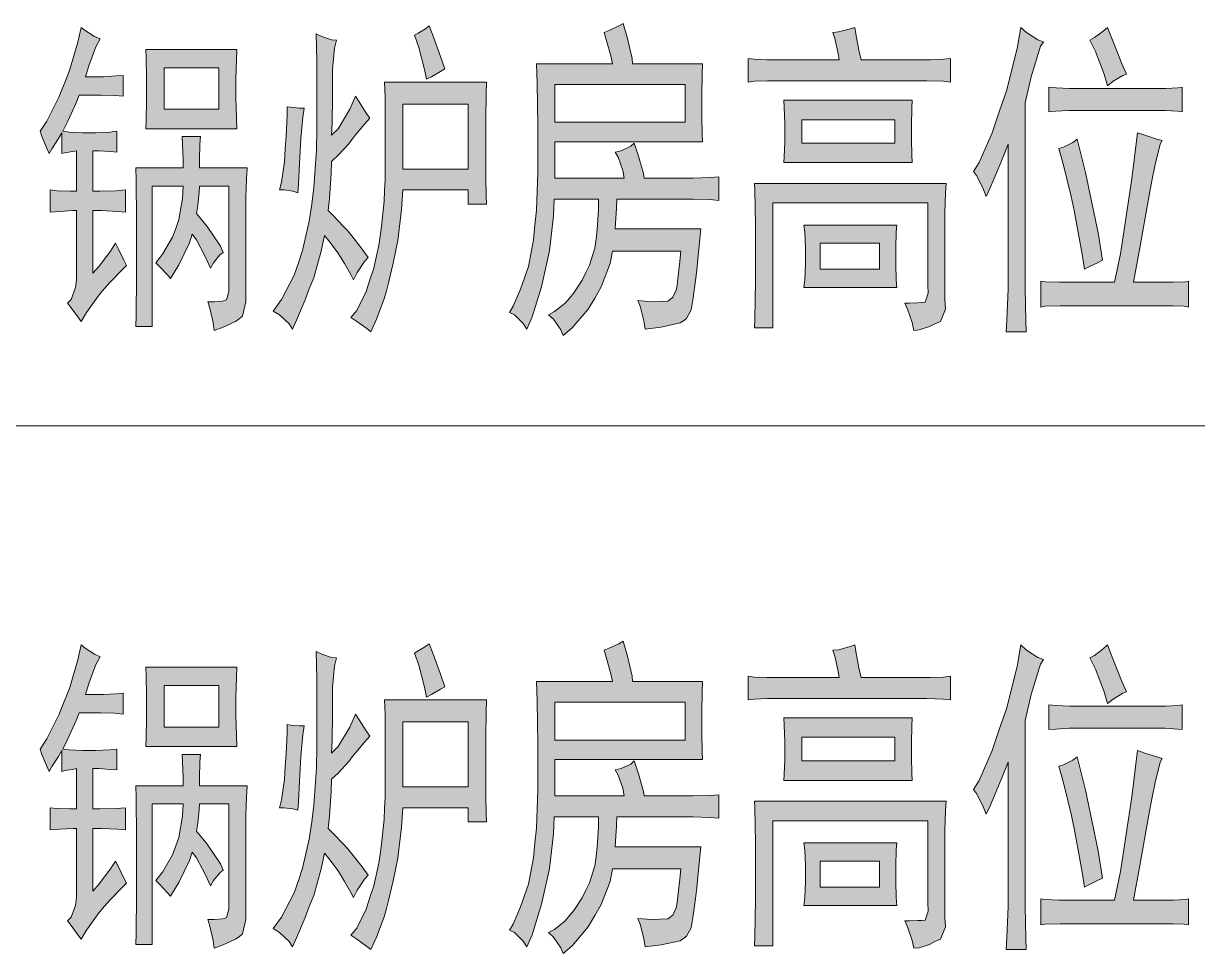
# Model space of a CAD drawing. Header units: millimetres. Extents: x 0 to 207, y 0 to 293.
# Drawn here: x 74.8 to 89.77, y 205.36 to 217.23 of the extents above; entities that cross this region are included whole.
import ezdxf

# ---------------------------------------------------------------- set-up
doc = ezdxf.new("R2010")
doc.units = ezdxf.units.MM

msp = doc.modelspace()

# ---------------------------------------------------------------- hatches: boundary and pattern name
h = msp.add_hatch(color=0)
h.dxf.hatch_style = 2
h.paths.add_polyline_path([(76.065944, 216.298639), (75.960111, 216.305694), (75.780194, 216.31275), (75.702583, 216.31275), (75.505028, 216.31275), (75.466222, 216.213972), (75.360389, 215.981139), (75.296889, 215.850611), (75.378028, 215.840028), (75.547361, 215.832972), (75.635556, 215.832972), (75.720222, 215.832972), (75.896611, 215.840028), (75.984806, 215.850611), (75.984806, 215.5825), (75.907194, 215.593083), (75.7555, 215.600139), (75.681417, 215.600139), (75.681417, 215.085083), (75.769611, 215.085083), (75.97775, 215.092139), (76.097694, 215.102722), (76.097694, 214.8205), (75.995389, 214.827556), (75.78725, 214.838139), (75.681417, 214.838139), (75.681417, 214.040861), (75.762556, 214.129056), (75.907194, 214.323083), (75.970694, 214.421861), (76.005972, 214.347778), (76.076528, 214.206667), (76.111806, 214.139639), (76.048306, 214.079667), (75.903667, 213.9315), (75.826056, 213.839778), (75.748444, 213.748056), (75.600278, 213.539917), (75.529722, 213.4235), (75.487389, 213.483472), (75.402722, 213.599889), (75.356861, 213.656333), (75.402722, 213.705722), (75.459167, 213.857417), (75.473278, 213.956194), (75.473278, 214.838139), (75.430944, 214.838139), (75.261611, 214.827556), (75.134611, 214.8205), (75.134611, 215.102722), (75.226333, 215.092139), (75.395667, 215.085083), (75.473278, 215.085083), (75.473278, 215.600139), (75.420361, 215.593083), (75.325111, 215.575444), (75.286306, 215.568389), (75.286306, 215.832972), (75.240444, 215.758889), (75.159306, 215.624833), (75.124028, 215.568389), (75.08875, 215.642472), (75.028778, 215.783583), (75.007611, 215.850611), (75.092278, 215.981139), (75.2475, 216.284528), (75.314528, 216.453861), (75.381556, 216.626722), (75.487389, 216.986556), (75.529722, 217.177056), (75.582639, 217.134722), (75.702583, 217.060639), (75.773139, 217.028889), (75.720222, 216.930111), (75.6285, 216.686694), (75.586167, 216.545583), (75.737861, 216.545583), (75.815472, 216.545583), (75.97775, 216.556167), (76.065944, 216.563222)])
h = msp.add_hatch(color=0)
h.dxf.hatch_style = 2
h.paths.add_polyline_path([(78.785861, 217.01125), (78.761167, 216.912472), (78.736472, 216.637306), (78.736472, 216.464444), (78.736472, 216.288056), (78.732944, 215.956444), (78.725889, 215.801222), (78.807028, 215.882361), (78.958722, 216.132833), (79.029278, 216.298639), (79.075139, 216.224556), (79.166861, 216.083444), (79.212722, 216.016417), (79.145694, 215.942333), (79.032806, 215.808278), (78.986944, 215.748306), (78.944611, 215.691861), (78.814083, 215.55075), (78.725889, 215.466083), (78.718833, 215.310861), (78.697667, 214.993361), (78.680028, 214.838139), (78.750583, 214.771111), (78.874056, 214.640583), (78.9305, 214.580611), (78.983417, 214.517111), (79.113944, 214.347778), (79.191556, 214.238417), (79.145694, 214.189028), (79.050444, 214.047917), (79.004583, 213.956194), (78.969306, 214.023222), (78.888167, 214.164333), (78.842306, 214.238417), (78.796444, 214.3125), (78.690611, 214.453611), (78.634167, 214.520639), (78.591833, 214.323083), (78.496583, 213.980889), (78.440139, 213.839778), (78.387222, 213.698667), (78.277861, 213.441139), (78.224944, 213.324722), (78.186139, 213.39175), (78.062667, 213.508167), (77.981528, 213.557556), (78.087361, 213.705722), (78.246111, 214.016167), (78.302556, 214.171389), (78.355472, 214.330139), (78.440139, 214.704083), (78.471889, 214.919278), (78.500111, 215.134472), (78.531861, 215.61425), (78.535389, 215.875306), (78.538917, 216.136361), (78.535389, 216.746667), (78.528333, 217.095917), (78.598889, 217.060639), (78.725889, 217.018306)])
h = msp.add_hatch(color=0)
h.dxf.hatch_style = 2
h.paths.add_polyline_path([(79.971194, 217.194694), (80.017056, 217.078278), (80.115833, 216.803111), (80.16875, 216.647889), (80.115833, 216.612611), (79.999417, 216.545583), (79.935917, 216.513833), (79.911222, 216.637306), (79.837139, 216.919528), (79.784222, 217.078278), (79.830083, 217.102972), (79.921806, 217.159417)])
h = msp.add_hatch(color=0)
h.paths.add_polyline_path([(82.341861, 215.5825), (82.415944, 215.600139), (82.539417, 215.660111), (82.585278, 215.698917), (82.638194, 215.533111), (82.701694, 215.310861), (82.712278, 215.250889), (83.234389, 215.250889), (83.333167, 215.250889), (83.548361, 215.261472), (83.664778, 215.268528), (83.664778, 214.968667), (83.548361, 214.97925), (83.333167, 214.986306), (83.234389, 214.986306), (82.363028, 214.986306), (82.3595, 214.869889), (82.345389, 214.679389), (82.341861, 214.605306), (83.431944, 214.605306), (83.421361, 214.478306), (83.396667, 214.21725), (83.382556, 214.079667), (83.364917, 213.945611), (83.336694, 213.726889), (83.322583, 213.649278), (83.308472, 213.571667), (83.252028, 213.462306), (83.213222, 213.434083), (83.170889, 213.405861), (82.927472, 213.349417), (82.722861, 213.324722), (82.70875, 213.434083), (82.659361, 213.617528), (82.631139, 213.691611), (82.807528, 213.673972), (83.012139, 213.681028), (83.043889, 213.705722), (83.075639, 213.733944), (83.117972, 213.822139), (83.132083, 213.889167), (83.142667, 213.973833), (83.167361, 214.189028), (83.177944, 214.323083), (82.306583, 214.323083), (82.278361, 214.164333), (82.161944, 213.864472), (82.080806, 213.723361), (81.996139, 213.58225), (81.795056, 213.342361), (81.678639, 213.243583), (81.650417, 213.317667), (81.555167, 213.451722), (81.491667, 213.508167), (81.569278, 213.5505), (81.703333, 213.656333), (81.759778, 213.723361), (81.816222, 213.790389), (81.922056, 213.952667), (81.967917, 214.047917), (82.013778, 214.143167), (82.080806, 214.358361), (82.098444, 214.478306), (82.112556, 214.59825), (82.130194, 214.85225), (82.130194, 214.986306), (81.562222, 214.986306), (81.555167, 214.771111), (81.50225, 214.326611), (81.452861, 214.097306), (81.403472, 213.868), (81.283528, 213.483472), (81.212972, 213.324722), (81.167111, 213.398806), (81.05775, 213.508167), (80.99425, 213.539917), (81.040111, 213.617528), (81.135361, 213.83625), (81.18475, 213.980889), (81.234139, 214.125528), (81.301167, 214.464194), (81.318806, 214.654694), (81.336444, 214.845194), (81.354083, 215.324972), (81.354083, 215.617778), (81.354083, 215.914111), (81.347028, 216.464444), (81.339972, 216.711389), (82.306583, 216.711389), (82.288944, 216.796056), (82.236028, 216.993611), (82.20075, 217.110028), (82.26425, 217.134722), (82.387722, 217.194694), (82.444167, 217.226444), (82.497083, 217.035944), (82.557056, 216.778417), (82.560583, 216.711389), (83.456639, 216.711389), (83.449583, 216.580861), (83.446056, 216.31275), (83.446056, 216.182222), (83.446056, 216.048167), (83.449583, 215.815333), (83.456639, 215.716556), (81.572806, 215.716556), (81.572806, 215.250889), (82.458278, 215.250889), (82.440639, 215.349667), (82.380667, 215.519)])
h.paths.add_polyline_path([(83.234389, 215.967028), (83.234389, 216.446806), (81.572806, 216.446806), (81.572806, 215.967028)])
h = msp.add_hatch(color=0)
h.dxf.hatch_style = 2
h.paths.add_polyline_path([(84.038722, 216.778417), (84.112806, 216.771361), (84.275083, 216.764306), (84.363278, 216.764306), (85.199361, 216.764306), (85.181722, 216.863083), (85.142917, 217.035944), (85.118222, 217.110028), (85.188778, 217.120611), (85.326361, 217.152361), (85.396917, 217.177056), (85.411028, 217.095917), (85.449833, 216.887778), (85.478056, 216.764306), (86.282389, 216.764306), (86.363528, 216.764306), (86.529333, 216.771361), (86.617528, 216.778417), (86.617528, 216.478556), (86.529333, 216.489139), (86.317667, 216.496194), (86.187139, 216.496194), (84.373861, 216.496194), (84.282139, 216.496194), (84.112806, 216.489139), (84.038722, 216.478556)])
h = msp.add_hatch(color=0)
h.dxf.hatch_style = 2
h.paths.add_polyline_path([(87.802861, 216.993611), (87.764056, 216.937167), (87.647639, 216.545583), (87.570028, 216.213972), (87.570028, 214.104361), (87.570028, 213.839778), (87.577083, 213.434083), (87.584139, 213.292972), (87.326611, 213.292972), (87.337194, 213.441139), (87.351306, 213.839778), (87.351306, 214.09025), (87.351306, 215.684806), (87.263111, 215.459028), (87.122, 215.127417), (87.072611, 215.018056), (87.030278, 215.127417), (86.949139, 215.286167), (86.910333, 215.335556), (86.984417, 215.451972), (87.150222, 215.832972), (87.238417, 216.097556), (87.330139, 216.365667), (87.467722, 216.905417), (87.513583, 217.177056), (87.587667, 217.110028), (87.732306, 217.018306)])
h = msp.add_hatch(color=0)
h.dxf.hatch_style = 2
h.paths.add_polyline_path([(88.617778, 217.177056), (88.688333, 217.004194), (88.808278, 216.704333), (88.861194, 216.580861), (88.815333, 216.563222), (88.691861, 216.489139), (88.617778, 216.429167), (88.575444, 216.580861), (88.466083, 216.870139), (88.395528, 217.01125), (88.4555, 217.046528), (88.564861, 217.127667)])
h = msp.add_hatch(color=0)
h.paths.add_polyline_path([(76.355222, 215.882361), (76.362278, 215.991722), (76.365806, 216.238667), (76.365806, 216.379778), (76.365806, 216.531472), (76.362278, 216.789), (76.355222, 216.894833), (77.515861, 216.894833), (77.512333, 216.764306), (77.505278, 216.513833), (77.505278, 216.397417), (77.505278, 216.281), (77.512333, 216.023472), (77.515861, 215.882361)])
h.paths.add_polyline_path([(77.286556, 216.132833), (77.286556, 216.662), (76.588056, 216.662), (76.588056, 216.132833)])
h = msp.add_hatch(color=0)
h.paths.add_polyline_path([(80.701444, 216.478556), (80.697917, 216.323333), (80.690861, 216.005833), (80.690861, 215.850611), (80.690861, 215.367306), (80.690861, 215.250889), (80.697917, 215.028639), (80.701444, 214.919278), (80.468611, 214.919278), (80.468611, 215.102722), (79.632528, 215.102722), (79.614889, 214.85225), (79.569028, 214.457139), (79.540806, 214.3125), (79.509056, 214.167861), (79.452611, 213.917389), (79.424389, 213.815083), (79.396167, 213.712778), (79.297389, 213.451722), (79.226833, 213.292972), (79.173917, 213.335306), (79.046917, 213.4235), (78.969306, 213.476417), (79.046917, 213.564611), (79.166861, 213.808028), (79.212722, 213.956194), (79.262111, 214.104361), (79.329139, 214.397167), (79.346778, 214.538278), (79.367944, 214.679389), (79.396167, 214.958083), (79.399694, 215.092139), (79.40675, 215.229722), (79.410278, 215.55075), (79.410278, 215.734194), (79.410278, 215.914111), (79.40675, 216.288056), (79.399694, 216.478556)])
h.paths.add_polyline_path([(80.468611, 215.367306), (80.468611, 216.196333), (79.632528, 216.196333), (79.632528, 215.367306)])
h = msp.add_hatch(color=0)
h.dxf.hatch_style = 2
h.paths.add_polyline_path([(89.256306, 216.397417), (89.362139, 216.397417), (89.517361, 216.404472), (89.570278, 216.415056), (89.570278, 216.097556), (89.517361, 216.108139), (89.355083, 216.115194), (89.245722, 216.115194), (88.212083, 216.115194), (88.127417, 216.115194), (87.961611, 216.108139), (87.873417, 216.097556), (87.873417, 216.415056), (87.965139, 216.404472), (88.134472, 216.397417), (88.212083, 216.397417)])
h = msp.add_hatch(color=0)
h.paths.add_polyline_path([(86.130694, 216.24925), (86.123639, 216.139889), (86.120111, 215.93175), (86.120111, 215.832972), (86.120111, 215.74125), (86.123639, 215.55075), (86.130694, 215.451972), (84.490278, 215.451972), (84.497333, 215.526056), (84.504389, 215.716556), (84.504389, 215.832972), (84.504389, 215.949389), (84.497333, 216.157528), (84.490278, 216.24925)])
h.paths.add_polyline_path([(85.908444, 215.698917), (85.908444, 215.998778), (84.723111, 215.998778), (84.723111, 215.698917)])
h = msp.add_hatch(color=0)
h.dxf.hatch_style = 2
h.paths.add_polyline_path([(78.376639, 216.146944), (78.359, 216.030528), (78.334306, 215.758889), (78.323722, 215.600139), (78.316667, 215.441389), (78.302556, 215.176806), (78.2955, 215.067444), (78.232, 215.085083), (78.115583, 215.102722), (78.062667, 215.102722), (78.087361, 215.2015), (78.122639, 215.462556), (78.133222, 215.624833), (78.143806, 215.787111), (78.157917, 216.055222), (78.157917, 216.164583), (78.203778, 216.157528), (78.313139, 216.146944)])
h = msp.add_hatch(color=0)
h.dxf.hatch_style = 2
h.paths.add_polyline_path([(77.053722, 215.783583), (77.046667, 215.684806), (77.039611, 215.483722), (77.039611, 215.384944), (77.646389, 215.384944), (77.639333, 215.243833), (77.632278, 215.003944), (77.632278, 214.901639), (77.632278, 213.822139), (77.632278, 213.673972), (77.589944, 213.490528), (77.547611, 213.458778), (77.50175, 213.4235), (77.343, 213.349417), (77.226583, 213.310611), (77.216, 213.409389), (77.173667, 213.592833), (77.145444, 213.673972), (77.226583, 213.673972), (77.335944, 213.681028), (77.360639, 213.691611), (77.385333, 213.698667), (77.413556, 213.808028), (77.413556, 213.906806), (77.413556, 215.152111), (77.039611, 215.152111), (77.036083, 215.078028), (77.018444, 214.901639), (77.004333, 214.802861), (77.138389, 214.637056), (77.307722, 214.386583), (77.343, 214.305444), (77.300667, 214.273694), (77.219528, 214.171389), (77.180722, 214.104361), (77.117222, 214.245472), (77.000806, 214.464194), (76.947889, 214.538278), (76.912611, 214.428917), (76.775028, 214.146694), (76.669194, 213.973833), (76.626861, 214.023222), (76.535139, 214.122), (76.482222, 214.171389), (76.570417, 214.28075), (76.697417, 214.499472), (76.73975, 214.612361), (76.778556, 214.72525), (76.824417, 214.993361), (76.831472, 215.152111), (76.436361, 215.152111), (76.436361, 213.36), (76.228222, 213.36), (76.23175, 213.501111), (76.238806, 213.998528), (76.238806, 214.354833), (76.238806, 214.721722), (76.23175, 215.23325), (76.228222, 215.384944), (76.831472, 215.384944), (76.831472, 215.483722), (76.824417, 215.684806), (76.820889, 215.783583)])
h = msp.add_hatch(color=0)
h.dxf.hatch_style = 2
h.paths.add_polyline_path([(89.316278, 215.734194), (89.291583, 215.684806), (89.228083, 215.427278), (89.18575, 215.219139), (89.146944, 215.011), (89.030528, 214.361889), (88.952917, 213.924444), (89.348028, 213.924444), (89.460917, 213.924444), (89.612611, 213.9315), (89.651417, 213.938556), (89.651417, 213.606944), (89.5985, 213.617528), (89.446806, 213.624583), (89.348028, 213.624583), (88.162694, 213.624583), (88.018056, 213.624583), (87.8205, 213.617528), (87.767583, 213.606944), (87.767583, 213.938556), (87.8205, 213.9315), (88.007472, 213.924444), (88.141528, 213.924444), (88.7095, 213.924444), (88.787111, 214.287806), (88.93175, 215.243833), (89.002306, 215.832972), (89.094028, 215.801222), (89.24925, 215.748306)])
h = msp.add_hatch(color=0)
h.dxf.hatch_style = 2
h.paths.add_polyline_path([(88.23325, 215.748306), (88.339083, 215.324972), (88.501361, 214.555917), (88.557806, 214.206667), (88.490778, 214.171389), (88.374361, 214.114944), (88.324972, 214.09025), (88.29675, 214.28075), (88.229722, 214.654694), (88.194444, 214.838139), (88.155639, 215.018056), (88.060389, 215.416694), (88.000417, 215.631889), (88.060389, 215.649528), (88.176806, 215.7095)])
h = msp.add_hatch(color=0)
h.dxf.hatch_style = 2
h.paths.add_polyline_path([(86.546972, 213.705722), (86.554028, 213.58225), (86.490528, 213.4235), (86.419972, 213.39175), (86.349417, 213.36), (86.218889, 213.317667), (86.151861, 213.310611), (86.130694, 213.409389), (86.070722, 213.58225), (86.035444, 213.656333), (86.095417, 213.656333), (86.20125, 213.663389), (86.247111, 213.666917), (86.292972, 213.670444), (86.331778, 213.783333), (86.32825, 213.889167), (86.32825, 214.936917), (84.352694, 214.936917), (84.352694, 213.342361), (84.119861, 213.342361), (84.123389, 213.458778), (84.130444, 213.9315), (84.130444, 214.287806), (84.130444, 214.654694), (84.123389, 215.102722), (84.119861, 215.183861), (86.561083, 215.183861), (86.554028, 215.067444), (86.546972, 214.809917), (86.546972, 214.668806)])
h = msp.add_hatch(color=0)
h.paths.add_polyline_path([(85.933139, 214.654694), (85.926083, 214.562972), (85.919028, 214.361889), (85.919028, 214.256056), (85.919028, 214.157278), (85.926083, 213.956194), (85.933139, 213.857417), (84.747806, 213.857417), (84.758389, 213.956194), (84.768972, 214.157278), (84.768972, 214.256056), (84.768972, 214.361889), (84.758389, 214.562972), (84.747806, 214.654694)])
h.paths.add_polyline_path([(85.710889, 214.09025), (85.710889, 214.421861), (84.955944, 214.421861), (84.955944, 214.09025)])
h = msp.add_hatch(color=0)
h.dxf.hatch_style = 2
h.paths.add_polyline_path([(79.971194, 209.310111), (80.017056, 209.193694), (80.115833, 208.922056), (80.16875, 208.763306), (80.115833, 208.731556), (79.999417, 208.664528), (79.935917, 208.62925), (79.911222, 208.75625), (79.837139, 209.038472), (79.784222, 209.193694), (79.830083, 209.221917), (79.921806, 209.278361)])
h = msp.add_hatch(color=0)
h.paths.add_polyline_path([(82.341861, 207.701444), (82.415944, 207.719083), (82.539417, 207.775528), (82.585278, 207.817861), (82.638194, 207.652056), (82.701694, 207.426278), (82.712278, 207.369833), (83.234389, 207.369833), (83.333167, 207.369833), (83.548361, 207.376889), (83.664778, 207.383944), (83.664778, 207.087611), (83.548361, 207.094667), (83.333167, 207.101722), (83.234389, 207.101722), (82.363028, 207.101722), (82.3595, 206.985306), (82.345389, 206.794806), (82.341861, 206.720722), (83.431944, 206.720722), (83.421361, 206.59725), (83.396667, 206.336194), (83.382556, 206.198611), (83.364917, 206.061028), (83.336694, 205.845833), (83.322583, 205.768222), (83.308472, 205.687083), (83.252028, 205.58125), (83.213222, 205.5495), (83.170889, 205.521278), (82.927472, 205.468361), (82.722861, 205.443667), (82.70875, 205.5495), (82.659361, 205.732944), (82.631139, 205.807028), (82.807528, 205.792917), (83.012139, 205.799972), (83.043889, 205.824667), (83.075639, 205.849361), (83.117972, 205.941083), (83.132083, 206.008111), (83.142667, 206.08925), (83.167361, 206.307972), (83.177944, 206.4385), (82.306583, 206.4385), (82.278361, 206.27975), (82.161944, 205.983417), (82.080806, 205.842306), (81.996139, 205.701194), (81.795056, 205.457778), (81.678639, 205.359), (81.650417, 205.433083), (81.555167, 205.567139), (81.491667, 205.627111), (81.569278, 205.665917), (81.703333, 205.775278), (81.759778, 205.842306), (81.816222, 205.909333), (81.922056, 206.068083), (81.967917, 206.166861), (82.013778, 206.262111), (82.080806, 206.477306), (82.098444, 206.59725), (82.112556, 206.717194), (82.130194, 206.971194), (82.130194, 207.101722), (81.562222, 207.101722), (81.555167, 206.886528), (81.50225, 206.442028), (81.452861, 206.21625), (81.403472, 205.986944), (81.283528, 205.598889), (81.212972, 205.443667), (81.167111, 205.51775), (81.05775, 205.627111), (80.99425, 205.658861), (81.040111, 205.732944), (81.135361, 205.955194), (81.18475, 206.099833), (81.234139, 206.244472), (81.301167, 206.579611), (81.318806, 206.770111), (81.336444, 206.960611), (81.354083, 207.443917), (81.354083, 207.733194), (81.354083, 208.033056), (81.347028, 208.579861), (81.339972, 208.830333), (82.306583, 208.830333), (82.288944, 208.911472), (82.236028, 209.112556), (82.20075, 209.228972), (82.26425, 209.253667), (82.387722, 209.310111), (82.444167, 209.345389), (82.497083, 209.154889), (82.557056, 208.897361), (82.560583, 208.830333), (83.456639, 208.830333), (83.449583, 208.696278), (83.446056, 208.431694), (83.446056, 208.297639), (83.446056, 208.167111), (83.449583, 207.934278), (83.456639, 207.8355), (81.572806, 207.8355), (81.572806, 207.369833), (82.458278, 207.369833), (82.440639, 207.468611), (82.380667, 207.634417)])
h.paths.add_polyline_path([(83.234389, 208.082444), (83.234389, 208.56575), (81.572806, 208.56575), (81.572806, 208.082444)])
h = msp.add_hatch(color=0)
h.dxf.hatch_style = 2
h.paths.add_polyline_path([(76.065944, 208.414056), (75.960111, 208.424639), (75.780194, 208.431694), (75.702583, 208.431694), (75.505028, 208.431694), (75.466222, 208.332917), (75.360389, 208.100083), (75.296889, 207.966028), (75.378028, 207.958972), (75.547361, 207.948389), (75.635556, 207.948389), (75.720222, 207.948389), (75.896611, 207.958972), (75.984806, 207.966028), (75.984806, 207.701444), (75.907194, 207.7085), (75.7555, 207.719083), (75.681417, 207.719083), (75.681417, 207.204028), (75.769611, 207.204028), (75.97775, 207.211083), (76.097694, 207.218139), (76.097694, 206.935917), (75.995389, 206.9465), (75.78725, 206.953556), (75.681417, 206.953556), (75.681417, 206.156278), (75.762556, 206.248), (75.907194, 206.4385), (75.970694, 206.537278), (76.005972, 206.463194), (76.076528, 206.322083), (76.111806, 206.255056), (76.048306, 206.198611), (75.903667, 206.050444), (75.826056, 205.958722), (75.748444, 205.867), (75.600278, 205.658861), (75.529722, 205.542444), (75.487389, 205.598889), (75.402722, 205.715306), (75.356861, 205.775278), (75.402722, 205.824667), (75.459167, 205.972833), (75.473278, 206.075139), (75.473278, 206.953556), (75.430944, 206.953556), (75.261611, 206.9465), (75.134611, 206.935917), (75.134611, 207.218139), (75.226333, 207.211083), (75.395667, 207.204028), (75.473278, 207.204028), (75.473278, 207.719083), (75.420361, 207.7085), (75.325111, 207.694389), (75.286306, 207.683806), (75.286306, 207.948389), (75.240444, 207.874306), (75.159306, 207.743778), (75.124028, 207.683806), (75.08875, 207.757889), (75.028778, 207.899), (75.007611, 207.966028), (75.092278, 208.100083), (75.2475, 208.403472), (75.314528, 208.572806), (75.381556, 208.742139), (75.487389, 209.1055), (75.529722, 209.296), (75.582639, 209.253667), (75.702583, 209.179583), (75.773139, 209.144306), (75.720222, 209.045528), (75.6285, 208.805639), (75.586167, 208.664528), (75.737861, 208.664528), (75.815472, 208.664528), (75.97775, 208.671583), (76.065944, 208.682167)])
h = msp.add_hatch(color=0)
h.dxf.hatch_style = 2
h.paths.add_polyline_path([(78.785861, 209.130194), (78.761167, 209.027889), (78.736472, 208.75625), (78.736472, 208.579861), (78.736472, 208.407), (78.732944, 208.075389), (78.725889, 207.916639), (78.807028, 208.001306), (78.958722, 208.24825), (79.029278, 208.414056), (79.075139, 208.339972), (79.166861, 208.198861), (79.212722, 208.131833), (79.145694, 208.05775), (79.032806, 207.923694), (78.986944, 207.86725), (78.944611, 207.807278), (78.814083, 207.666167), (78.725889, 207.585028), (78.718833, 207.426278), (78.697667, 207.112306), (78.680028, 206.953556), (78.750583, 206.886528), (78.874056, 206.759528), (78.9305, 206.696028), (78.983417, 206.632528), (79.113944, 206.463194), (79.191556, 206.357361), (79.145694, 206.307972), (79.050444, 206.166861), (79.004583, 206.075139), (78.969306, 206.138639), (78.888167, 206.27975), (78.842306, 206.357361), (78.796444, 206.431444), (78.690611, 206.572556), (78.634167, 206.639583), (78.591833, 206.4385), (78.496583, 206.099833), (78.440139, 205.958722), (78.387222, 205.817611), (78.277861, 205.560083), (78.224944, 205.443667), (78.186139, 205.510694), (78.062667, 205.627111), (77.981528, 205.6765), (78.087361, 205.824667), (78.246111, 206.131583), (78.302556, 206.290333), (78.355472, 206.449083), (78.440139, 206.8195), (78.471889, 207.038222), (78.500111, 207.253417), (78.531861, 207.729667), (78.535389, 207.990722), (78.538917, 208.251778), (78.535389, 208.862083), (78.528333, 209.211333), (78.598889, 209.179583), (78.725889, 209.13725)])
h = msp.add_hatch(color=0)
h.dxf.hatch_style = 2
h.paths.add_polyline_path([(84.038722, 208.897361), (84.112806, 208.886778), (84.275083, 208.879722), (84.363278, 208.879722), (85.199361, 208.879722), (85.181722, 208.9785), (85.142917, 209.154889), (85.118222, 209.228972), (85.188778, 209.236028), (85.326361, 209.271306), (85.396917, 209.296), (85.411028, 209.211333), (85.449833, 209.003194), (85.478056, 208.879722), (86.282389, 208.879722), (86.363528, 208.879722), (86.529333, 208.886778), (86.617528, 208.897361), (86.617528, 208.5975), (86.529333, 208.604556), (86.317667, 208.615139), (86.187139, 208.615139), (84.373861, 208.615139), (84.282139, 208.615139), (84.112806, 208.604556), (84.038722, 208.5975)])
h = msp.add_hatch(color=0)
h.dxf.hatch_style = 2
h.paths.add_polyline_path([(87.802861, 209.112556), (87.764056, 209.052583), (87.647639, 208.664528), (87.570028, 208.332917), (87.570028, 206.223306), (87.570028, 205.958722), (87.577083, 205.5495), (87.584139, 205.408389), (87.326611, 205.408389), (87.337194, 205.560083), (87.351306, 205.958722), (87.351306, 206.205667), (87.351306, 207.800222), (87.263111, 207.577972), (87.122, 207.242833), (87.072611, 207.137), (87.030278, 207.242833), (86.949139, 207.401583), (86.910333, 207.450972), (86.984417, 207.567389), (87.150222, 207.948389), (87.238417, 208.2165), (87.330139, 208.481083), (87.467722, 209.020833), (87.513583, 209.296), (87.587667, 209.228972), (87.732306, 209.13725)])
h = msp.add_hatch(color=0)
h.dxf.hatch_style = 2
h.paths.add_polyline_path([(88.617778, 209.296), (88.688333, 209.119611), (88.808278, 208.823278), (88.861194, 208.696278), (88.815333, 208.682167), (88.691861, 208.604556), (88.617778, 208.548111), (88.575444, 208.696278), (88.466083, 208.989083), (88.395528, 209.130194), (88.4555, 209.161944), (88.564861, 209.246611)])
h = msp.add_hatch(color=0)
h.paths.add_polyline_path([(76.355222, 208.001306), (76.362278, 208.107139), (76.365806, 208.357611), (76.365806, 208.498722), (76.365806, 208.646889), (76.362278, 208.904417), (76.355222, 209.013778), (77.515861, 209.013778), (77.512333, 208.879722), (77.505278, 208.62925), (77.505278, 208.516361), (77.505278, 208.399944), (77.512333, 208.142417), (77.515861, 208.001306)])
h.paths.add_polyline_path([(77.286556, 208.24825), (77.286556, 208.780944), (76.588056, 208.780944), (76.588056, 208.24825)])
h = msp.add_hatch(color=0)
h.paths.add_polyline_path([(80.701444, 208.5975), (80.697917, 208.43875), (80.690861, 208.124778), (80.690861, 207.966028), (80.690861, 207.48625), (80.690861, 207.369833), (80.697917, 207.144056), (80.701444, 207.038222), (80.468611, 207.038222), (80.468611, 207.218139), (79.632528, 207.218139), (79.614889, 206.971194), (79.569028, 206.576083), (79.540806, 206.431444), (79.509056, 206.286806), (79.452611, 206.036333), (79.424389, 205.934028), (79.396167, 205.828194), (79.297389, 205.567139), (79.226833, 205.408389), (79.173917, 205.450722), (79.046917, 205.542444), (78.969306, 205.591833), (79.046917, 205.683556), (79.166861, 205.923444), (79.212722, 206.075139), (79.262111, 206.223306), (79.329139, 206.512583), (79.346778, 206.653694), (79.367944, 206.794806), (79.396167, 207.0735), (79.399694, 207.211083), (79.40675, 207.348667), (79.410278, 207.666167), (79.410278, 207.849611), (79.410278, 208.033056), (79.40675, 208.407), (79.399694, 208.5975)])
h.paths.add_polyline_path([(80.468611, 207.48625), (80.468611, 208.315278), (79.632528, 208.315278), (79.632528, 207.48625)])
h = msp.add_hatch(color=0)
h.dxf.hatch_style = 2
h.paths.add_polyline_path([(89.256306, 208.516361), (89.362139, 208.516361), (89.517361, 208.523417), (89.570278, 208.530472), (89.570278, 208.2165), (89.517361, 208.223556), (89.355083, 208.234139), (89.245722, 208.234139), (88.212083, 208.234139), (88.127417, 208.234139), (87.961611, 208.223556), (87.873417, 208.2165), (87.873417, 208.530472), (87.965139, 208.523417), (88.134472, 208.516361), (88.212083, 208.516361)])
h = msp.add_hatch(color=0)
h.dxf.hatch_style = 2
h.paths.add_polyline_path([(78.376639, 208.265889), (78.359, 208.149472), (78.334306, 207.874306), (78.323722, 207.719083), (78.316667, 207.560333), (78.302556, 207.29575), (78.2955, 207.186389), (78.232, 207.204028), (78.115583, 207.218139), (78.062667, 207.218139), (78.087361, 207.320444), (78.122639, 207.5815), (78.133222, 207.743778), (78.143806, 207.906056), (78.157917, 208.174167), (78.157917, 208.283528), (78.203778, 208.272944), (78.313139, 208.265889)])
h = msp.add_hatch(color=0)
h.paths.add_polyline_path([(86.130694, 208.364667), (86.123639, 208.258833), (86.120111, 208.050694), (86.120111, 207.948389), (86.120111, 207.860194), (86.123639, 207.666167), (86.130694, 207.567389), (84.490278, 207.567389), (84.497333, 207.641472), (84.504389, 207.8355), (84.504389, 207.948389), (84.504389, 208.064806), (84.497333, 208.272944), (84.490278, 208.364667)])
h.paths.add_polyline_path([(85.908444, 207.817861), (85.908444, 208.117722), (84.723111, 208.117722), (84.723111, 207.817861)])
h = msp.add_hatch(color=0)
h.dxf.hatch_style = 2
h.paths.add_polyline_path([(77.053722, 207.899), (77.046667, 207.800222), (77.039611, 207.602667), (77.039611, 207.500361), (77.646389, 207.500361), (77.639333, 207.35925), (77.632278, 207.119361), (77.632278, 207.020583), (77.632278, 205.941083), (77.632278, 205.792917), (77.589944, 205.609472), (77.547611, 205.574194), (77.50175, 205.542444), (77.343, 205.468361), (77.226583, 205.426028), (77.216, 205.524806), (77.173667, 205.70825), (77.145444, 205.792917), (77.226583, 205.792917), (77.335944, 205.799972), (77.360639, 205.807028), (77.385333, 205.817611), (77.413556, 205.923444), (77.413556, 206.02575), (77.413556, 207.271056), (77.039611, 207.271056), (77.036083, 207.193444), (77.018444, 207.020583), (77.004333, 206.921806), (77.138389, 206.756), (77.307722, 206.505528), (77.343, 206.420861), (77.300667, 206.389111), (77.219528, 206.290333), (77.180722, 206.223306), (77.117222, 206.364417), (77.000806, 206.579611), (76.947889, 206.653694), (76.912611, 206.547861), (76.775028, 206.265639), (76.669194, 206.08925), (76.626861, 206.138639), (76.535139, 206.240944), (76.482222, 206.290333), (76.570417, 206.396167), (76.697417, 206.618417), (76.73975, 206.731306), (76.778556, 206.840667), (76.824417, 207.112306), (76.831472, 207.271056), (76.436361, 207.271056), (76.436361, 205.475417), (76.228222, 205.475417), (76.23175, 205.616528), (76.238806, 206.113944), (76.238806, 206.473778), (76.238806, 206.837139), (76.23175, 207.352194), (76.228222, 207.500361), (76.831472, 207.500361), (76.831472, 207.602667), (76.824417, 207.800222), (76.820889, 207.899)])
h = msp.add_hatch(color=0)
h.dxf.hatch_style = 2
h.paths.add_polyline_path([(89.316278, 207.849611), (89.291583, 207.800222), (89.228083, 207.542694), (89.18575, 207.334556), (89.146944, 207.129944), (89.030528, 206.480833), (88.952917, 206.039861), (89.348028, 206.039861), (89.460917, 206.039861), (89.612611, 206.050444), (89.651417, 206.0575), (89.651417, 205.725889), (89.5985, 205.732944), (89.446806, 205.74), (89.348028, 205.74), (88.162694, 205.74), (88.018056, 205.74), (87.8205, 205.732944), (87.767583, 205.725889), (87.767583, 206.0575), (87.8205, 206.050444), (88.007472, 206.039861), (88.141528, 206.039861), (88.7095, 206.039861), (88.787111, 206.40675), (88.93175, 207.35925), (89.002306, 207.948389), (89.094028, 207.916639), (89.24925, 207.86725)])
h = msp.add_hatch(color=0)
h.dxf.hatch_style = 2
h.paths.add_polyline_path([(88.23325, 207.86725), (88.339083, 207.443917), (88.501361, 206.671333), (88.557806, 206.322083), (88.490778, 206.290333), (88.374361, 206.230361), (88.324972, 206.205667), (88.29675, 206.396167), (88.229722, 206.770111), (88.194444, 206.953556), (88.155639, 207.137), (88.060389, 207.535639), (88.000417, 207.750833), (88.060389, 207.768472), (88.176806, 207.824917)])
h = msp.add_hatch(color=0)
h.dxf.hatch_style = 2
h.paths.add_polyline_path([(86.546972, 205.824667), (86.554028, 205.701194), (86.490528, 205.542444), (86.419972, 205.510694), (86.349417, 205.475417), (86.218889, 205.433083), (86.151861, 205.426028), (86.130694, 205.524806), (86.070722, 205.701194), (86.035444, 205.775278), (86.095417, 205.775278), (86.20125, 205.778806), (86.247111, 205.782333), (86.292972, 205.785861), (86.331778, 205.89875), (86.32825, 206.008111), (86.32825, 207.052333), (84.352694, 207.052333), (84.352694, 205.457778), (84.119861, 205.457778), (84.123389, 205.574194), (84.130444, 206.050444), (84.130444, 206.40675), (84.130444, 206.770111), (84.123389, 207.218139), (84.119861, 207.302806), (86.561083, 207.302806), (86.554028, 207.186389), (86.546972, 206.928861), (86.546972, 206.78775)])
h = msp.add_hatch(color=0)
h.paths.add_polyline_path([(85.933139, 206.770111), (85.926083, 206.678389), (85.919028, 206.480833), (85.919028, 206.371472), (85.919028, 206.272694), (85.926083, 206.075139), (85.933139, 205.972833), (84.747806, 205.972833), (84.758389, 206.075139), (84.768972, 206.272694), (84.768972, 206.371472), (84.768972, 206.480833), (84.758389, 206.678389), (84.747806, 206.770111)])
h.paths.add_polyline_path([(85.710889, 206.205667), (85.710889, 206.537278), (84.955944, 206.537278), (84.955944, 206.205667)])

# ---------------------------------------------------------------- linework, layer by layer
at = {"color": 0, "lineweight": 0}
for points in [[(76.065944, 216.298639), (75.960111, 216.305694), (75.780194, 216.31275), (75.702583, 216.31275), (75.505028, 216.31275), (75.466222, 216.213972), (75.360389, 215.981139), (75.296889, 215.850611), (75.378028, 215.840028), (75.547361, 215.832972), (75.635556, 215.832972), (75.720222, 215.832972), (75.896611, 215.840028), (75.984806, 215.850611), (75.984806, 215.5825), (75.907194, 215.593083), (75.7555, 215.600139), (75.681417, 215.600139), (75.681417, 215.085083), (75.769611, 215.085083), (75.97775, 215.092139), (76.097694, 215.102722), (76.097694, 214.8205), (75.995389, 214.827556), (75.78725, 214.838139), (75.681417, 214.838139), (75.681417, 214.040861), (75.762556, 214.129056), (75.907194, 214.323083), (75.970694, 214.421861), (76.005972, 214.347778), (76.076528, 214.206667), (76.111806, 214.139639), (76.048306, 214.079667), (75.903667, 213.9315), (75.826056, 213.839778), (75.748444, 213.748056), (75.600278, 213.539917), (75.529722, 213.4235), (75.487389, 213.483472), (75.402722, 213.599889), (75.356861, 213.656333), (75.402722, 213.705722), (75.459167, 213.857417), (75.473278, 213.956194), (75.473278, 214.838139), (75.430944, 214.838139), (75.261611, 214.827556), (75.134611, 214.8205), (75.134611, 215.102722), (75.226333, 215.092139), (75.395667, 215.085083), (75.473278, 215.085083), (75.473278, 215.600139), (75.420361, 215.593083), (75.325111, 215.575444), (75.286306, 215.568389), (75.286306, 215.832972), (75.240444, 215.758889), (75.159306, 215.624833), (75.124028, 215.568389), (75.08875, 215.642472), (75.028778, 215.783583), (75.007611, 215.850611), (75.092278, 215.981139), (75.2475, 216.284528), (75.314528, 216.453861), (75.381556, 216.626722), (75.487389, 216.986556), (75.529722, 217.177056), (75.582639, 217.134722), (75.702583, 217.060639), (75.773139, 217.028889), (75.720222, 216.930111), (75.6285, 216.686694), (75.586167, 216.545583), (75.737861, 216.545583), (75.815472, 216.545583), (75.97775, 216.556167), (76.065944, 216.563222)], [(78.785861, 217.01125), (78.761167, 216.912472), (78.736472, 216.637306), (78.736472, 216.464444), (78.736472, 216.288056), (78.732944, 215.956444), (78.725889, 215.801222), (78.807028, 215.882361), (78.958722, 216.132833), (79.029278, 216.298639), (79.075139, 216.224556), (79.166861, 216.083444), (79.212722, 216.016417), (79.145694, 215.942333), (79.032806, 215.808278), (78.986944, 215.748306), (78.944611, 215.691861), (78.814083, 215.55075), (78.725889, 215.466083), (78.718833, 215.310861), (78.697667, 214.993361), (78.680028, 214.838139), (78.750583, 214.771111), (78.874056, 214.640583), (78.9305, 214.580611), (78.983417, 214.517111), (79.113944, 214.347778), (79.191556, 214.238417), (79.145694, 214.189028), (79.050444, 214.047917), (79.004583, 213.956194), (78.969306, 214.023222), (78.888167, 214.164333), (78.842306, 214.238417), (78.796444, 214.3125), (78.690611, 214.453611), (78.634167, 214.520639), (78.591833, 214.323083), (78.496583, 213.980889), (78.440139, 213.839778), (78.387222, 213.698667), (78.277861, 213.441139), (78.224944, 213.324722), (78.186139, 213.39175), (78.062667, 213.508167), (77.981528, 213.557556), (78.087361, 213.705722), (78.246111, 214.016167), (78.302556, 214.171389), (78.355472, 214.330139), (78.440139, 214.704083), (78.471889, 214.919278), (78.500111, 215.134472), (78.531861, 215.61425), (78.535389, 215.875306), (78.538917, 216.136361), (78.535389, 216.746667), (78.528333, 217.095917), (78.598889, 217.060639), (78.725889, 217.018306)], [(79.971194, 217.194694), (80.017056, 217.078278), (80.115833, 216.803111), (80.16875, 216.647889), (80.115833, 216.612611), (79.999417, 216.545583), (79.935917, 216.513833), (79.911222, 216.637306), (79.837139, 216.919528), (79.784222, 217.078278), (79.830083, 217.102972), (79.921806, 217.159417)], [(82.341861, 215.5825), (82.415944, 215.600139), (82.539417, 215.660111), (82.585278, 215.698917), (82.638194, 215.533111), (82.701694, 215.310861), (82.712278, 215.250889), (83.234389, 215.250889), (83.333167, 215.250889), (83.548361, 215.261472), (83.664778, 215.268528), (83.664778, 214.968667), (83.548361, 214.97925), (83.333167, 214.986306), (83.234389, 214.986306), (82.363028, 214.986306), (82.3595, 214.869889), (82.345389, 214.679389), (82.341861, 214.605306), (83.431944, 214.605306), (83.421361, 214.478306), (83.396667, 214.21725), (83.382556, 214.079667), (83.364917, 213.945611), (83.336694, 213.726889), (83.322583, 213.649278), (83.308472, 213.571667), (83.252028, 213.462306), (83.213222, 213.434083), (83.170889, 213.405861), (82.927472, 213.349417), (82.722861, 213.324722), (82.70875, 213.434083), (82.659361, 213.617528), (82.631139, 213.691611), (82.807528, 213.673972), (83.012139, 213.681028), (83.043889, 213.705722), (83.075639, 213.733944), (83.117972, 213.822139), (83.132083, 213.889167), (83.142667, 213.973833), (83.167361, 214.189028), (83.177944, 214.323083), (82.306583, 214.323083), (82.278361, 214.164333), (82.161944, 213.864472), (82.080806, 213.723361), (81.996139, 213.58225), (81.795056, 213.342361), (81.678639, 213.243583), (81.650417, 213.317667), (81.555167, 213.451722), (81.491667, 213.508167), (81.569278, 213.5505), (81.703333, 213.656333), (81.759778, 213.723361), (81.816222, 213.790389), (81.922056, 213.952667), (81.967917, 214.047917), (82.013778, 214.143167), (82.080806, 214.358361), (82.098444, 214.478306), (82.112556, 214.59825), (82.130194, 214.85225), (82.130194, 214.986306), (81.562222, 214.986306), (81.555167, 214.771111), (81.50225, 214.326611), (81.452861, 214.097306), (81.403472, 213.868), (81.283528, 213.483472), (81.212972, 213.324722), (81.167111, 213.398806), (81.05775, 213.508167), (80.99425, 213.539917), (81.040111, 213.617528), (81.135361, 213.83625), (81.18475, 213.980889), (81.234139, 214.125528), (81.301167, 214.464194), (81.318806, 214.654694), (81.336444, 214.845194), (81.354083, 215.324972), (81.354083, 215.617778), (81.354083, 215.914111), (81.347028, 216.464444), (81.339972, 216.711389), (82.306583, 216.711389), (82.288944, 216.796056), (82.236028, 216.993611), (82.20075, 217.110028), (82.26425, 217.134722), (82.387722, 217.194694), (82.444167, 217.226444), (82.497083, 217.035944), (82.557056, 216.778417), (82.560583, 216.711389), (83.456639, 216.711389), (83.449583, 216.580861), (83.446056, 216.31275), (83.446056, 216.182222), (83.446056, 216.048167), (83.449583, 215.815333), (83.456639, 215.716556), (81.572806, 215.716556), (81.572806, 215.250889), (82.458278, 215.250889), (82.440639, 215.349667), (82.380667, 215.519)], [(84.038722, 216.778417), (84.112806, 216.771361), (84.275083, 216.764306), (84.363278, 216.764306), (85.199361, 216.764306), (85.181722, 216.863083), (85.142917, 217.035944), (85.118222, 217.110028), (85.188778, 217.120611), (85.326361, 217.152361), (85.396917, 217.177056), (85.411028, 217.095917), (85.449833, 216.887778), (85.478056, 216.764306), (86.282389, 216.764306), (86.363528, 216.764306), (86.529333, 216.771361), (86.617528, 216.778417), (86.617528, 216.478556), (86.529333, 216.489139), (86.317667, 216.496194), (86.187139, 216.496194), (84.373861, 216.496194), (84.282139, 216.496194), (84.112806, 216.489139), (84.038722, 216.478556)], [(87.802861, 216.993611), (87.764056, 216.937167), (87.647639, 216.545583), (87.570028, 216.213972), (87.570028, 214.104361), (87.570028, 213.839778), (87.577083, 213.434083), (87.584139, 213.292972), (87.326611, 213.292972), (87.337194, 213.441139), (87.351306, 213.839778), (87.351306, 214.09025), (87.351306, 215.684806), (87.263111, 215.459028), (87.122, 215.127417), (87.072611, 215.018056), (87.030278, 215.127417), (86.949139, 215.286167), (86.910333, 215.335556), (86.984417, 215.451972), (87.150222, 215.832972), (87.238417, 216.097556), (87.330139, 216.365667), (87.467722, 216.905417), (87.513583, 217.177056), (87.587667, 217.110028), (87.732306, 217.018306)], [(88.617778, 217.177056), (88.688333, 217.004194), (88.808278, 216.704333), (88.861194, 216.580861), (88.815333, 216.563222), (88.691861, 216.489139), (88.617778, 216.429167), (88.575444, 216.580861), (88.466083, 216.870139), (88.395528, 217.01125), (88.4555, 217.046528), (88.564861, 217.127667)], [(76.355222, 215.882361), (76.362278, 215.991722), (76.365806, 216.238667), (76.365806, 216.379778), (76.365806, 216.531472), (76.362278, 216.789), (76.355222, 216.894833), (77.515861, 216.894833), (77.512333, 216.764306), (77.505278, 216.513833), (77.505278, 216.397417), (77.505278, 216.281), (77.512333, 216.023472), (77.515861, 215.882361)], [(77.286556, 216.132833), (77.286556, 216.662), (76.588056, 216.662), (76.588056, 216.132833)], [(80.701444, 216.478556), (80.697917, 216.323333), (80.690861, 216.005833), (80.690861, 215.850611), (80.690861, 215.367306), (80.690861, 215.250889), (80.697917, 215.028639), (80.701444, 214.919278), (80.468611, 214.919278), (80.468611, 215.102722), (79.632528, 215.102722), (79.614889, 214.85225), (79.569028, 214.457139), (79.540806, 214.3125), (79.509056, 214.167861), (79.452611, 213.917389), (79.424389, 213.815083), (79.396167, 213.712778), (79.297389, 213.451722), (79.226833, 213.292972), (79.173917, 213.335306), (79.046917, 213.4235), (78.969306, 213.476417), (79.046917, 213.564611), (79.166861, 213.808028), (79.212722, 213.956194), (79.262111, 214.104361), (79.329139, 214.397167), (79.346778, 214.538278), (79.367944, 214.679389), (79.396167, 214.958083), (79.399694, 215.092139), (79.40675, 215.229722), (79.410278, 215.55075), (79.410278, 215.734194), (79.410278, 215.914111), (79.40675, 216.288056), (79.399694, 216.478556)], [(83.234389, 215.967028), (83.234389, 216.446806), (81.572806, 216.446806), (81.572806, 215.967028)], [(89.256306, 216.397417), (89.362139, 216.397417), (89.517361, 216.404472), (89.570278, 216.415056), (89.570278, 216.097556), (89.517361, 216.108139), (89.355083, 216.115194), (89.245722, 216.115194), (88.212083, 216.115194), (88.127417, 216.115194), (87.961611, 216.108139), (87.873417, 216.097556), (87.873417, 216.415056), (87.965139, 216.404472), (88.134472, 216.397417), (88.212083, 216.397417)], [(80.468611, 215.367306), (80.468611, 216.196333), (79.632528, 216.196333), (79.632528, 215.367306)], [(86.130694, 216.24925), (86.123639, 216.139889), (86.120111, 215.93175), (86.120111, 215.832972), (86.120111, 215.74125), (86.123639, 215.55075), (86.130694, 215.451972), (84.490278, 215.451972), (84.497333, 215.526056), (84.504389, 215.716556), (84.504389, 215.832972), (84.504389, 215.949389), (84.497333, 216.157528), (84.490278, 216.24925)], [(78.376639, 216.146944), (78.359, 216.030528), (78.334306, 215.758889), (78.323722, 215.600139), (78.316667, 215.441389), (78.302556, 215.176806), (78.2955, 215.067444), (78.232, 215.085083), (78.115583, 215.102722), (78.062667, 215.102722), (78.087361, 215.2015), (78.122639, 215.462556), (78.133222, 215.624833), (78.143806, 215.787111), (78.157917, 216.055222), (78.157917, 216.164583), (78.203778, 216.157528), (78.313139, 216.146944)], [(85.908444, 215.698917), (85.908444, 215.998778), (84.723111, 215.998778), (84.723111, 215.698917)], [(77.053722, 215.783583), (77.046667, 215.684806), (77.039611, 215.483722), (77.039611, 215.384944), (77.646389, 215.384944), (77.639333, 215.243833), (77.632278, 215.003944), (77.632278, 214.901639), (77.632278, 213.822139), (77.632278, 213.673972), (77.589944, 213.490528), (77.547611, 213.458778), (77.50175, 213.4235), (77.343, 213.349417), (77.226583, 213.310611), (77.216, 213.409389), (77.173667, 213.592833), (77.145444, 213.673972), (77.226583, 213.673972), (77.335944, 213.681028), (77.360639, 213.691611), (77.385333, 213.698667), (77.413556, 213.808028), (77.413556, 213.906806), (77.413556, 215.152111), (77.039611, 215.152111), (77.036083, 215.078028), (77.018444, 214.901639), (77.004333, 214.802861), (77.138389, 214.637056), (77.307722, 214.386583), (77.343, 214.305444), (77.300667, 214.273694), (77.219528, 214.171389), (77.180722, 214.104361), (77.117222, 214.245472), (77.000806, 214.464194), (76.947889, 214.538278), (76.912611, 214.428917), (76.775028, 214.146694), (76.669194, 213.973833), (76.626861, 214.023222), (76.535139, 214.122), (76.482222, 214.171389), (76.570417, 214.28075), (76.697417, 214.499472), (76.73975, 214.612361), (76.778556, 214.72525), (76.824417, 214.993361), (76.831472, 215.152111), (76.436361, 215.152111), (76.436361, 213.36), (76.228222, 213.36), (76.23175, 213.501111), (76.238806, 213.998528), (76.238806, 214.354833), (76.238806, 214.721722), (76.23175, 215.23325), (76.228222, 215.384944), (76.831472, 215.384944), (76.831472, 215.483722), (76.824417, 215.684806), (76.820889, 215.783583)], [(89.316278, 215.734194), (89.291583, 215.684806), (89.228083, 215.427278), (89.18575, 215.219139), (89.146944, 215.011), (89.030528, 214.361889), (88.952917, 213.924444), (89.348028, 213.924444), (89.460917, 213.924444), (89.612611, 213.9315), (89.651417, 213.938556), (89.651417, 213.606944), (89.5985, 213.617528), (89.446806, 213.624583), (89.348028, 213.624583), (88.162694, 213.624583), (88.018056, 213.624583), (87.8205, 213.617528), (87.767583, 213.606944), (87.767583, 213.938556), (87.8205, 213.9315), (88.007472, 213.924444), (88.141528, 213.924444), (88.7095, 213.924444), (88.787111, 214.287806), (88.93175, 215.243833), (89.002306, 215.832972), (89.094028, 215.801222), (89.24925, 215.748306)], [(88.23325, 215.748306), (88.339083, 215.324972), (88.501361, 214.555917), (88.557806, 214.206667), (88.490778, 214.171389), (88.374361, 214.114944), (88.324972, 214.09025), (88.29675, 214.28075), (88.229722, 214.654694), (88.194444, 214.838139), (88.155639, 215.018056), (88.060389, 215.416694), (88.000417, 215.631889), (88.060389, 215.649528), (88.176806, 215.7095)], [(86.546972, 213.705722), (86.554028, 213.58225), (86.490528, 213.4235), (86.419972, 213.39175), (86.349417, 213.36), (86.218889, 213.317667), (86.151861, 213.310611), (86.130694, 213.409389), (86.070722, 213.58225), (86.035444, 213.656333), (86.095417, 213.656333), (86.20125, 213.663389), (86.247111, 213.666917), (86.292972, 213.670444), (86.331778, 213.783333), (86.32825, 213.889167), (86.32825, 214.936917), (84.352694, 214.936917), (84.352694, 213.342361), (84.119861, 213.342361), (84.123389, 213.458778), (84.130444, 213.9315), (84.130444, 214.287806), (84.130444, 214.654694), (84.123389, 215.102722), (84.119861, 215.183861), (86.561083, 215.183861), (86.554028, 215.067444), (86.546972, 214.809917), (86.546972, 214.668806)], [(85.933139, 214.654694), (85.926083, 214.562972), (85.919028, 214.361889), (85.919028, 214.256056), (85.919028, 214.157278), (85.926083, 213.956194), (85.933139, 213.857417), (84.747806, 213.857417), (84.758389, 213.956194), (84.768972, 214.157278), (84.768972, 214.256056), (84.768972, 214.361889), (84.758389, 214.562972), (84.747806, 214.654694)], [(85.710889, 214.09025), (85.710889, 214.421861), (84.955944, 214.421861), (84.955944, 214.09025)], [(79.971194, 209.310111), (80.017056, 209.193694), (80.115833, 208.922056), (80.16875, 208.763306), (80.115833, 208.731556), (79.999417, 208.664528), (79.935917, 208.62925), (79.911222, 208.75625), (79.837139, 209.038472), (79.784222, 209.193694), (79.830083, 209.221917), (79.921806, 209.278361)], [(82.341861, 207.701444), (82.415944, 207.719083), (82.539417, 207.775528), (82.585278, 207.817861), (82.638194, 207.652056), (82.701694, 207.426278), (82.712278, 207.369833), (83.234389, 207.369833), (83.333167, 207.369833), (83.548361, 207.376889), (83.664778, 207.383944), (83.664778, 207.087611), (83.548361, 207.094667), (83.333167, 207.101722), (83.234389, 207.101722), (82.363028, 207.101722), (82.3595, 206.985306), (82.345389, 206.794806), (82.341861, 206.720722), (83.431944, 206.720722), (83.421361, 206.59725), (83.396667, 206.336194), (83.382556, 206.198611), (83.364917, 206.061028), (83.336694, 205.845833), (83.322583, 205.768222), (83.308472, 205.687083), (83.252028, 205.58125), (83.213222, 205.5495), (83.170889, 205.521278), (82.927472, 205.468361), (82.722861, 205.443667), (82.70875, 205.5495), (82.659361, 205.732944), (82.631139, 205.807028), (82.807528, 205.792917), (83.012139, 205.799972), (83.043889, 205.824667), (83.075639, 205.849361), (83.117972, 205.941083), (83.132083, 206.008111), (83.142667, 206.08925), (83.167361, 206.307972), (83.177944, 206.4385), (82.306583, 206.4385), (82.278361, 206.27975), (82.161944, 205.983417), (82.080806, 205.842306), (81.996139, 205.701194), (81.795056, 205.457778), (81.678639, 205.359), (81.650417, 205.433083), (81.555167, 205.567139), (81.491667, 205.627111), (81.569278, 205.665917), (81.703333, 205.775278), (81.759778, 205.842306), (81.816222, 205.909333), (81.922056, 206.068083), (81.967917, 206.166861), (82.013778, 206.262111), (82.080806, 206.477306), (82.098444, 206.59725), (82.112556, 206.717194), (82.130194, 206.971194), (82.130194, 207.101722), (81.562222, 207.101722), (81.555167, 206.886528), (81.50225, 206.442028), (81.452861, 206.21625), (81.403472, 205.986944), (81.283528, 205.598889), (81.212972, 205.443667), (81.167111, 205.51775), (81.05775, 205.627111), (80.99425, 205.658861), (81.040111, 205.732944), (81.135361, 205.955194), (81.18475, 206.099833), (81.234139, 206.244472), (81.301167, 206.579611), (81.318806, 206.770111), (81.336444, 206.960611), (81.354083, 207.443917), (81.354083, 207.733194), (81.354083, 208.033056), (81.347028, 208.579861), (81.339972, 208.830333), (82.306583, 208.830333), (82.288944, 208.911472), (82.236028, 209.112556), (82.20075, 209.228972), (82.26425, 209.253667), (82.387722, 209.310111), (82.444167, 209.345389), (82.497083, 209.154889), (82.557056, 208.897361), (82.560583, 208.830333), (83.456639, 208.830333), (83.449583, 208.696278), (83.446056, 208.431694), (83.446056, 208.297639), (83.446056, 208.167111), (83.449583, 207.934278), (83.456639, 207.8355), (81.572806, 207.8355), (81.572806, 207.369833), (82.458278, 207.369833), (82.440639, 207.468611), (82.380667, 207.634417)], [(76.065944, 208.414056), (75.960111, 208.424639), (75.780194, 208.431694), (75.702583, 208.431694), (75.505028, 208.431694), (75.466222, 208.332917), (75.360389, 208.100083), (75.296889, 207.966028), (75.378028, 207.958972), (75.547361, 207.948389), (75.635556, 207.948389), (75.720222, 207.948389), (75.896611, 207.958972), (75.984806, 207.966028), (75.984806, 207.701444), (75.907194, 207.7085), (75.7555, 207.719083), (75.681417, 207.719083), (75.681417, 207.204028), (75.769611, 207.204028), (75.97775, 207.211083), (76.097694, 207.218139), (76.097694, 206.935917), (75.995389, 206.9465), (75.78725, 206.953556), (75.681417, 206.953556), (75.681417, 206.156278), (75.762556, 206.248), (75.907194, 206.4385), (75.970694, 206.537278), (76.005972, 206.463194), (76.076528, 206.322083), (76.111806, 206.255056), (76.048306, 206.198611), (75.903667, 206.050444), (75.826056, 205.958722), (75.748444, 205.867), (75.600278, 205.658861), (75.529722, 205.542444), (75.487389, 205.598889), (75.402722, 205.715306), (75.356861, 205.775278), (75.402722, 205.824667), (75.459167, 205.972833), (75.473278, 206.075139), (75.473278, 206.953556), (75.430944, 206.953556), (75.261611, 206.9465), (75.134611, 206.935917), (75.134611, 207.218139), (75.226333, 207.211083), (75.395667, 207.204028), (75.473278, 207.204028), (75.473278, 207.719083), (75.420361, 207.7085), (75.325111, 207.694389), (75.286306, 207.683806), (75.286306, 207.948389), (75.240444, 207.874306), (75.159306, 207.743778), (75.124028, 207.683806), (75.08875, 207.757889), (75.028778, 207.899), (75.007611, 207.966028), (75.092278, 208.100083), (75.2475, 208.403472), (75.314528, 208.572806), (75.381556, 208.742139), (75.487389, 209.1055), (75.529722, 209.296), (75.582639, 209.253667), (75.702583, 209.179583), (75.773139, 209.144306), (75.720222, 209.045528), (75.6285, 208.805639), (75.586167, 208.664528), (75.737861, 208.664528), (75.815472, 208.664528), (75.97775, 208.671583), (76.065944, 208.682167)], [(78.785861, 209.130194), (78.761167, 209.027889), (78.736472, 208.75625), (78.736472, 208.579861), (78.736472, 208.407), (78.732944, 208.075389), (78.725889, 207.916639), (78.807028, 208.001306), (78.958722, 208.24825), (79.029278, 208.414056), (79.075139, 208.339972), (79.166861, 208.198861), (79.212722, 208.131833), (79.145694, 208.05775), (79.032806, 207.923694), (78.986944, 207.86725), (78.944611, 207.807278), (78.814083, 207.666167), (78.725889, 207.585028), (78.718833, 207.426278), (78.697667, 207.112306), (78.680028, 206.953556), (78.750583, 206.886528), (78.874056, 206.759528), (78.9305, 206.696028), (78.983417, 206.632528), (79.113944, 206.463194), (79.191556, 206.357361), (79.145694, 206.307972), (79.050444, 206.166861), (79.004583, 206.075139), (78.969306, 206.138639), (78.888167, 206.27975), (78.842306, 206.357361), (78.796444, 206.431444), (78.690611, 206.572556), (78.634167, 206.639583), (78.591833, 206.4385), (78.496583, 206.099833), (78.440139, 205.958722), (78.387222, 205.817611), (78.277861, 205.560083), (78.224944, 205.443667), (78.186139, 205.510694), (78.062667, 205.627111), (77.981528, 205.6765), (78.087361, 205.824667), (78.246111, 206.131583), (78.302556, 206.290333), (78.355472, 206.449083), (78.440139, 206.8195), (78.471889, 207.038222), (78.500111, 207.253417), (78.531861, 207.729667), (78.535389, 207.990722), (78.538917, 208.251778), (78.535389, 208.862083), (78.528333, 209.211333), (78.598889, 209.179583), (78.725889, 209.13725)], [(84.038722, 208.897361), (84.112806, 208.886778), (84.275083, 208.879722), (84.363278, 208.879722), (85.199361, 208.879722), (85.181722, 208.9785), (85.142917, 209.154889), (85.118222, 209.228972), (85.188778, 209.236028), (85.326361, 209.271306), (85.396917, 209.296), (85.411028, 209.211333), (85.449833, 209.003194), (85.478056, 208.879722), (86.282389, 208.879722), (86.363528, 208.879722), (86.529333, 208.886778), (86.617528, 208.897361), (86.617528, 208.5975), (86.529333, 208.604556), (86.317667, 208.615139), (86.187139, 208.615139), (84.373861, 208.615139), (84.282139, 208.615139), (84.112806, 208.604556), (84.038722, 208.5975)], [(87.802861, 209.112556), (87.764056, 209.052583), (87.647639, 208.664528), (87.570028, 208.332917), (87.570028, 206.223306), (87.570028, 205.958722), (87.577083, 205.5495), (87.584139, 205.408389), (87.326611, 205.408389), (87.337194, 205.560083), (87.351306, 205.958722), (87.351306, 206.205667), (87.351306, 207.800222), (87.263111, 207.577972), (87.122, 207.242833), (87.072611, 207.137), (87.030278, 207.242833), (86.949139, 207.401583), (86.910333, 207.450972), (86.984417, 207.567389), (87.150222, 207.948389), (87.238417, 208.2165), (87.330139, 208.481083), (87.467722, 209.020833), (87.513583, 209.296), (87.587667, 209.228972), (87.732306, 209.13725)], [(88.617778, 209.296), (88.688333, 209.119611), (88.808278, 208.823278), (88.861194, 208.696278), (88.815333, 208.682167), (88.691861, 208.604556), (88.617778, 208.548111), (88.575444, 208.696278), (88.466083, 208.989083), (88.395528, 209.130194), (88.4555, 209.161944), (88.564861, 209.246611)], [(76.355222, 208.001306), (76.362278, 208.107139), (76.365806, 208.357611), (76.365806, 208.498722), (76.365806, 208.646889), (76.362278, 208.904417), (76.355222, 209.013778), (77.515861, 209.013778), (77.512333, 208.879722), (77.505278, 208.62925), (77.505278, 208.516361), (77.505278, 208.399944), (77.512333, 208.142417), (77.515861, 208.001306)], [(77.286556, 208.24825), (77.286556, 208.780944), (76.588056, 208.780944), (76.588056, 208.24825)], [(80.701444, 208.5975), (80.697917, 208.43875), (80.690861, 208.124778), (80.690861, 207.966028), (80.690861, 207.48625), (80.690861, 207.369833), (80.697917, 207.144056), (80.701444, 207.038222), (80.468611, 207.038222), (80.468611, 207.218139), (79.632528, 207.218139), (79.614889, 206.971194), (79.569028, 206.576083), (79.540806, 206.431444), (79.509056, 206.286806), (79.452611, 206.036333), (79.424389, 205.934028), (79.396167, 205.828194), (79.297389, 205.567139), (79.226833, 205.408389), (79.173917, 205.450722), (79.046917, 205.542444), (78.969306, 205.591833), (79.046917, 205.683556), (79.166861, 205.923444), (79.212722, 206.075139), (79.262111, 206.223306), (79.329139, 206.512583), (79.346778, 206.653694), (79.367944, 206.794806), (79.396167, 207.0735), (79.399694, 207.211083), (79.40675, 207.348667), (79.410278, 207.666167), (79.410278, 207.849611), (79.410278, 208.033056), (79.40675, 208.407), (79.399694, 208.5975)], [(83.234389, 208.082444), (83.234389, 208.56575), (81.572806, 208.56575), (81.572806, 208.082444)], [(89.256306, 208.516361), (89.362139, 208.516361), (89.517361, 208.523417), (89.570278, 208.530472), (89.570278, 208.2165), (89.517361, 208.223556), (89.355083, 208.234139), (89.245722, 208.234139), (88.212083, 208.234139), (88.127417, 208.234139), (87.961611, 208.223556), (87.873417, 208.2165), (87.873417, 208.530472), (87.965139, 208.523417), (88.134472, 208.516361), (88.212083, 208.516361)], [(78.376639, 208.265889), (78.359, 208.149472), (78.334306, 207.874306), (78.323722, 207.719083), (78.316667, 207.560333), (78.302556, 207.29575), (78.2955, 207.186389), (78.232, 207.204028), (78.115583, 207.218139), (78.062667, 207.218139), (78.087361, 207.320444), (78.122639, 207.5815), (78.133222, 207.743778), (78.143806, 207.906056), (78.157917, 208.174167), (78.157917, 208.283528), (78.203778, 208.272944), (78.313139, 208.265889)], [(80.468611, 207.48625), (80.468611, 208.315278), (79.632528, 208.315278), (79.632528, 207.48625)], [(86.130694, 208.364667), (86.123639, 208.258833), (86.120111, 208.050694), (86.120111, 207.948389), (86.120111, 207.860194), (86.123639, 207.666167), (86.130694, 207.567389), (84.490278, 207.567389), (84.497333, 207.641472), (84.504389, 207.8355), (84.504389, 207.948389), (84.504389, 208.064806), (84.497333, 208.272944), (84.490278, 208.364667)], [(85.908444, 207.817861), (85.908444, 208.117722), (84.723111, 208.117722), (84.723111, 207.817861)], [(77.053722, 207.899), (77.046667, 207.800222), (77.039611, 207.602667), (77.039611, 207.500361), (77.646389, 207.500361), (77.639333, 207.35925), (77.632278, 207.119361), (77.632278, 207.020583), (77.632278, 205.941083), (77.632278, 205.792917), (77.589944, 205.609472), (77.547611, 205.574194), (77.50175, 205.542444), (77.343, 205.468361), (77.226583, 205.426028), (77.216, 205.524806), (77.173667, 205.70825), (77.145444, 205.792917), (77.226583, 205.792917), (77.335944, 205.799972), (77.360639, 205.807028), (77.385333, 205.817611), (77.413556, 205.923444), (77.413556, 206.02575), (77.413556, 207.271056), (77.039611, 207.271056), (77.036083, 207.193444), (77.018444, 207.020583), (77.004333, 206.921806), (77.138389, 206.756), (77.307722, 206.505528), (77.343, 206.420861), (77.300667, 206.389111), (77.219528, 206.290333), (77.180722, 206.223306), (77.117222, 206.364417), (77.000806, 206.579611), (76.947889, 206.653694), (76.912611, 206.547861), (76.775028, 206.265639), (76.669194, 206.08925), (76.626861, 206.138639), (76.535139, 206.240944), (76.482222, 206.290333), (76.570417, 206.396167), (76.697417, 206.618417), (76.73975, 206.731306), (76.778556, 206.840667), (76.824417, 207.112306), (76.831472, 207.271056), (76.436361, 207.271056), (76.436361, 205.475417), (76.228222, 205.475417), (76.23175, 205.616528), (76.238806, 206.113944), (76.238806, 206.473778), (76.238806, 206.837139), (76.23175, 207.352194), (76.228222, 207.500361), (76.831472, 207.500361), (76.831472, 207.602667), (76.824417, 207.800222), (76.820889, 207.899)], [(89.316278, 207.849611), (89.291583, 207.800222), (89.228083, 207.542694), (89.18575, 207.334556), (89.146944, 207.129944), (89.030528, 206.480833), (88.952917, 206.039861), (89.348028, 206.039861), (89.460917, 206.039861), (89.612611, 206.050444), (89.651417, 206.0575), (89.651417, 205.725889), (89.5985, 205.732944), (89.446806, 205.74), (89.348028, 205.74), (88.162694, 205.74), (88.018056, 205.74), (87.8205, 205.732944), (87.767583, 205.725889), (87.767583, 206.0575), (87.8205, 206.050444), (88.007472, 206.039861), (88.141528, 206.039861), (88.7095, 206.039861), (88.787111, 206.40675), (88.93175, 207.35925), (89.002306, 207.948389), (89.094028, 207.916639), (89.24925, 207.86725)], [(88.23325, 207.86725), (88.339083, 207.443917), (88.501361, 206.671333), (88.557806, 206.322083), (88.490778, 206.290333), (88.374361, 206.230361), (88.324972, 206.205667), (88.29675, 206.396167), (88.229722, 206.770111), (88.194444, 206.953556), (88.155639, 207.137), (88.060389, 207.535639), (88.000417, 207.750833), (88.060389, 207.768472), (88.176806, 207.824917)], [(86.546972, 205.824667), (86.554028, 205.701194), (86.490528, 205.542444), (86.419972, 205.510694), (86.349417, 205.475417), (86.218889, 205.433083), (86.151861, 205.426028), (86.130694, 205.524806), (86.070722, 205.701194), (86.035444, 205.775278), (86.095417, 205.775278), (86.20125, 205.778806), (86.247111, 205.782333), (86.292972, 205.785861), (86.331778, 205.89875), (86.32825, 206.008111), (86.32825, 207.052333), (84.352694, 207.052333), (84.352694, 205.457778), (84.119861, 205.457778), (84.123389, 205.574194), (84.130444, 206.050444), (84.130444, 206.40675), (84.130444, 206.770111), (84.123389, 207.218139), (84.119861, 207.302806), (86.561083, 207.302806), (86.554028, 207.186389), (86.546972, 206.928861), (86.546972, 206.78775)], [(85.933139, 206.770111), (85.926083, 206.678389), (85.919028, 206.480833), (85.919028, 206.371472), (85.919028, 206.272694), (85.926083, 206.075139), (85.933139, 205.972833), (84.747806, 205.972833), (84.758389, 206.075139), (84.768972, 206.272694), (84.768972, 206.371472), (84.768972, 206.480833), (84.758389, 206.678389), (84.747806, 206.770111)], [(85.710889, 206.205667), (85.710889, 206.537278), (84.955944, 206.537278), (84.955944, 206.205667)]]:
    msp.add_lwpolyline(points, close=True, dxfattribs=at)
msp.add_lwpolyline([(25.124833, 212.093528), (201.9935, 212.093528)], dxfattribs=at)

doc.saveas('drawing.dxf')
